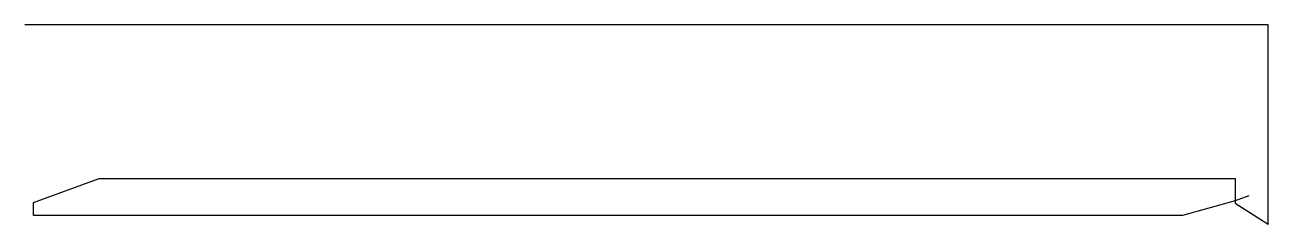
# Model space of a CAD drawing. Header units: metres. Extents: x 0 to 2857, y 0 to 457.
import ezdxf

# ---------------------------------------------------------------- set-up
doc = ezdxf.new("R2010")
doc.units = ezdxf.units.M

msp = doc.modelspace()

# ---------------------------------------------------------------- linework, layer by layer
at = {"layer": 'TOOL_0'}
for p, q in [((1, 456.658), (0, 456.658)), ((2856.584, 456.658), (1, 456.658)), ((2856.584, 1), (2856.584, 456.658)), ((20, 49.681), (170.618, 104.501)), ((170.618, 104.501), (2780.5, 104.501)), ((2780.5, 104.501), (2780.5, 53.179)), ((2812.397, 64.87), (2780.5, 53.179)), ((20, 20.001), (20, 49.681)), ((2780.5, 53.179), (2659.851, 20.001)), ((2780.5, 53.179), (2780.481, 48.139)), ((2780.481, 48.139), (2856.584, 0)), ((2659.851, 20.001), (20, 20.001)), ((2856.584, 0), (2856.584, 1)), ((2856.584, 1), (2856.584, 0)), ((2856.584, 0), (2856.584, 1)), ((2856.584, 0), (2856.584, 0))]:
    msp.add_line(p, q, dxfattribs=at)

doc.saveas('drawing.dxf')
